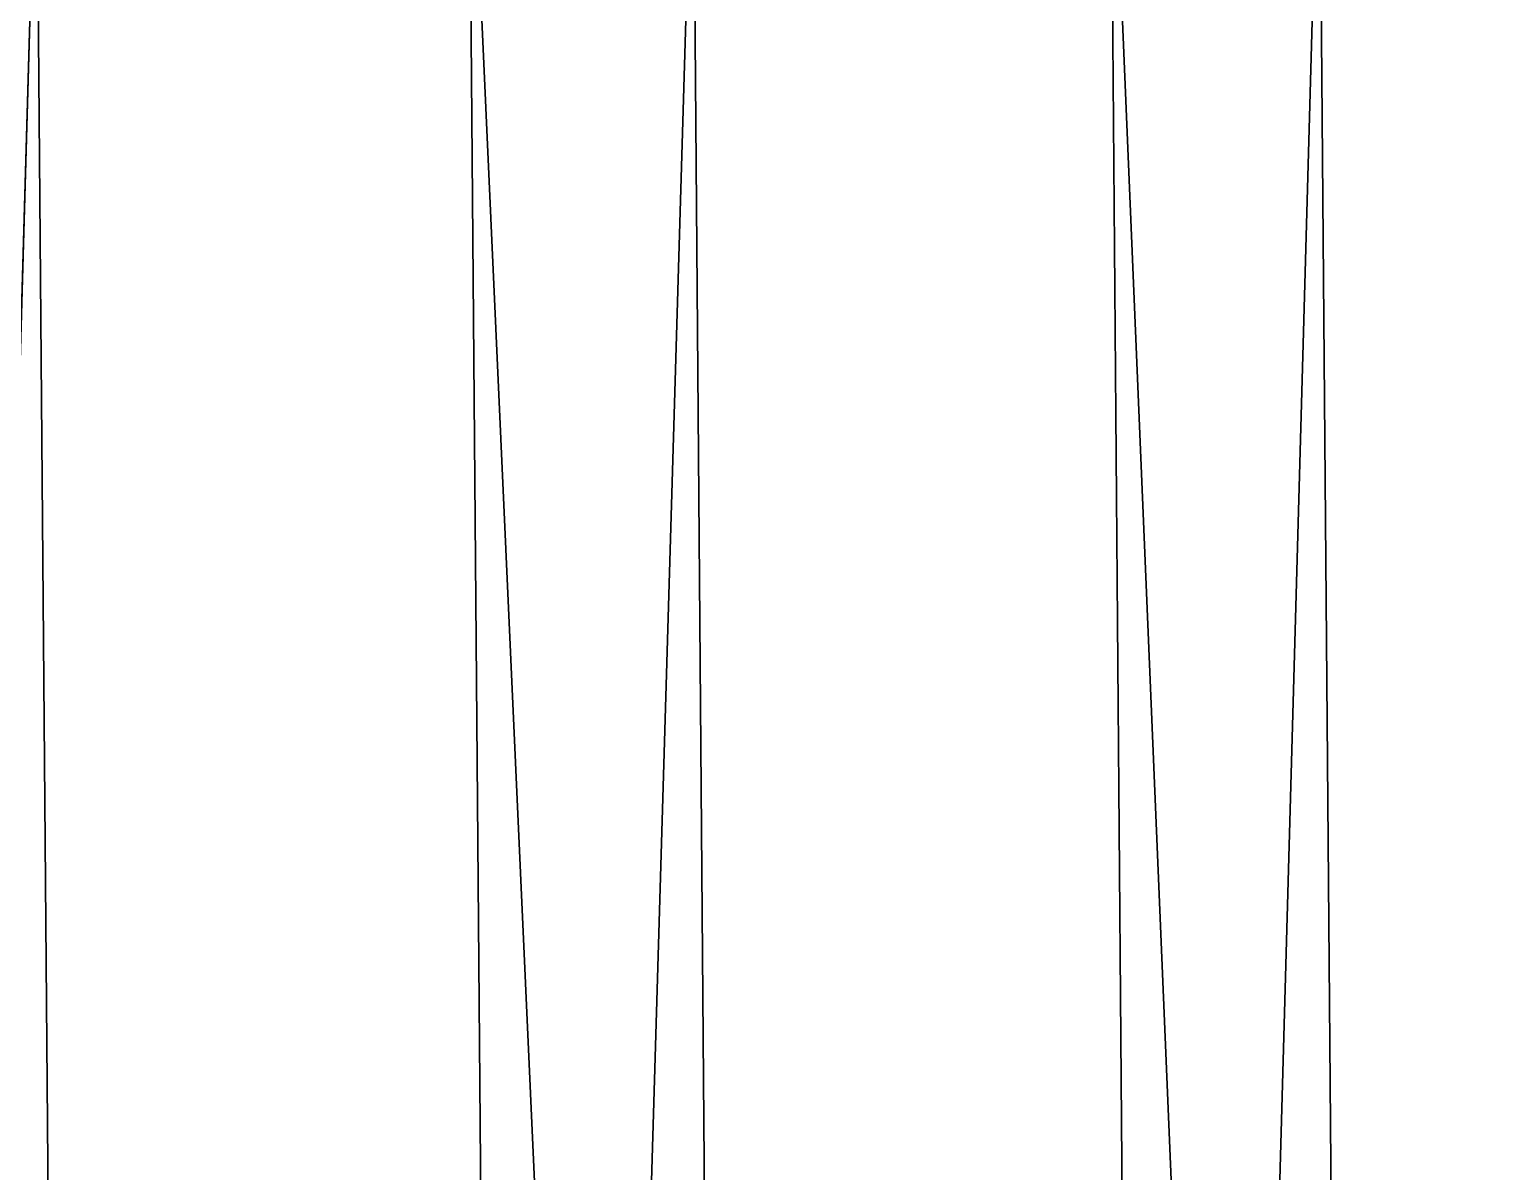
# Model space of a CAD drawing. Header units: millimetres. Extents: x 881.5 to 917.9, y -891.1 to -825.8.
# Drawn here: x 907.62 to 912.87, y -833.94 to -829.85 of the extents above; entities that cross this region are included whole.
import ezdxf

# ---------------------------------------------------------------- set-up
doc = ezdxf.new("R2010")
doc.units = ezdxf.units.MM
doc.layers.get('0').update_dxf_attribs({"true_color": 0xff5454})

msp = doc.modelspace()

# ---------------------------------------------------------------- linework, layer by layer
at = {"extrusion": (-0.008242, 0.999909, 0.010713)}
for p, q in [((911.9997, -890.7528, -6.9145), (911.4886, -828.7585, -6.2503)), ((909.7053, -890.7663, -7.4201), (909.1943, -828.772, -6.7559)), ((910.5077, -890.9507, 10.4069), (909.9967, -828.9564, 11.0711)), ((912.7474, -890.9246, 9.6976), (912.2364, -828.9303, 10.3618)), ((908.1607, -890.9712, 10.5123), (907.6497, -828.9768, 11.1765))]:
    msp.add_line(p, q, dxfattribs=at)

# ---------------------------------------------------------------- meshes
at = {"color": 160, "true_color": 0x3232ff}
mesh = msp.add_polyface(dxfattribs=at)
corners = [(909.1943, -828.772, -6.7559), (911.9997, -890.7528, -6.9145), (909.7053, -890.7663, -7.4201), (911.4886, -828.7585, -6.2503)]
mesh.append_faces([[corners[k] for k in face] for face in [(0, 1, 2), (1, 0, 3)]], dxfattribs={"vtx0": -1, "color": 160})
mesh = msp.add_polyface(dxfattribs=at)
corners = [(911.4886, -828.7585, -6.2503), (914.0851, -890.7472, -5.8324), (911.9997, -890.7528, -6.9145), (913.574, -828.7529, -5.1681)]
mesh.append_faces([[corners[k] for k in face] for face in [(0, 1, 2), (1, 0, 3)]], dxfattribs={"vtx0": -1, "color": 160})
mesh = msp.add_polyface(dxfattribs=at)
corners = [(906.8472, -828.7925, -6.6505), (909.7053, -890.7663, -7.4201), (907.3583, -890.7868, -7.3147), (909.1943, -828.772, -6.7559)]
mesh.append_faces([[corners[k] for k in face] for face in [(0, 1, 2), (1, 0, 3)]], dxfattribs={"vtx0": -1, "color": 160})
mesh = msp.add_polyface(dxfattribs=at)
corners = [(914.2162, -828.9004, 9.097), (912.7474, -890.9246, 9.6976), (914.7272, -890.8948, 8.4328), (912.2364, -828.9303, 10.3618)]
mesh.append_faces([[corners[k] for k in face] for face in [(0, 1, 2), (1, 0, 3)]], dxfattribs={"vtx0": -1, "color": 160})
mesh = msp.add_polyface(dxfattribs=at)
corners = [(909.9967, -828.9564, 11.0711), (908.1607, -890.9712, 10.5123), (910.5077, -890.9507, 10.4069), (907.6497, -828.9768, 11.1765)]
mesh.append_faces([[corners[k] for k in face] for face in [(0, 1, 2), (1, 0, 3)]], dxfattribs={"vtx0": -1, "color": 160})
mesh = msp.add_polyface(dxfattribs=at)
corners = [(912.2364, -828.9303, 10.3618), (910.5077, -890.9507, 10.4069), (912.7474, -890.9246, 9.6976), (909.9967, -828.9564, 11.0711)]
mesh.append_faces([[corners[k] for k in face] for face in [(0, 1, 2), (1, 0, 3)]], dxfattribs={"vtx0": -1, "color": 160})
mesh = msp.add_polyface(dxfattribs=at)
corners = [(907.6497, -828.9768, 11.1765), (905.8663, -890.9847, 10.0067), (908.1607, -890.9712, 10.5123), (905.3553, -828.9903, 10.6709)]
mesh.append_faces([[corners[k] for k in face] for face in [(0, 1, 2), (1, 0, 3)]], dxfattribs={"vtx0": -1, "color": 160})

doc.saveas('drawing.dxf')
